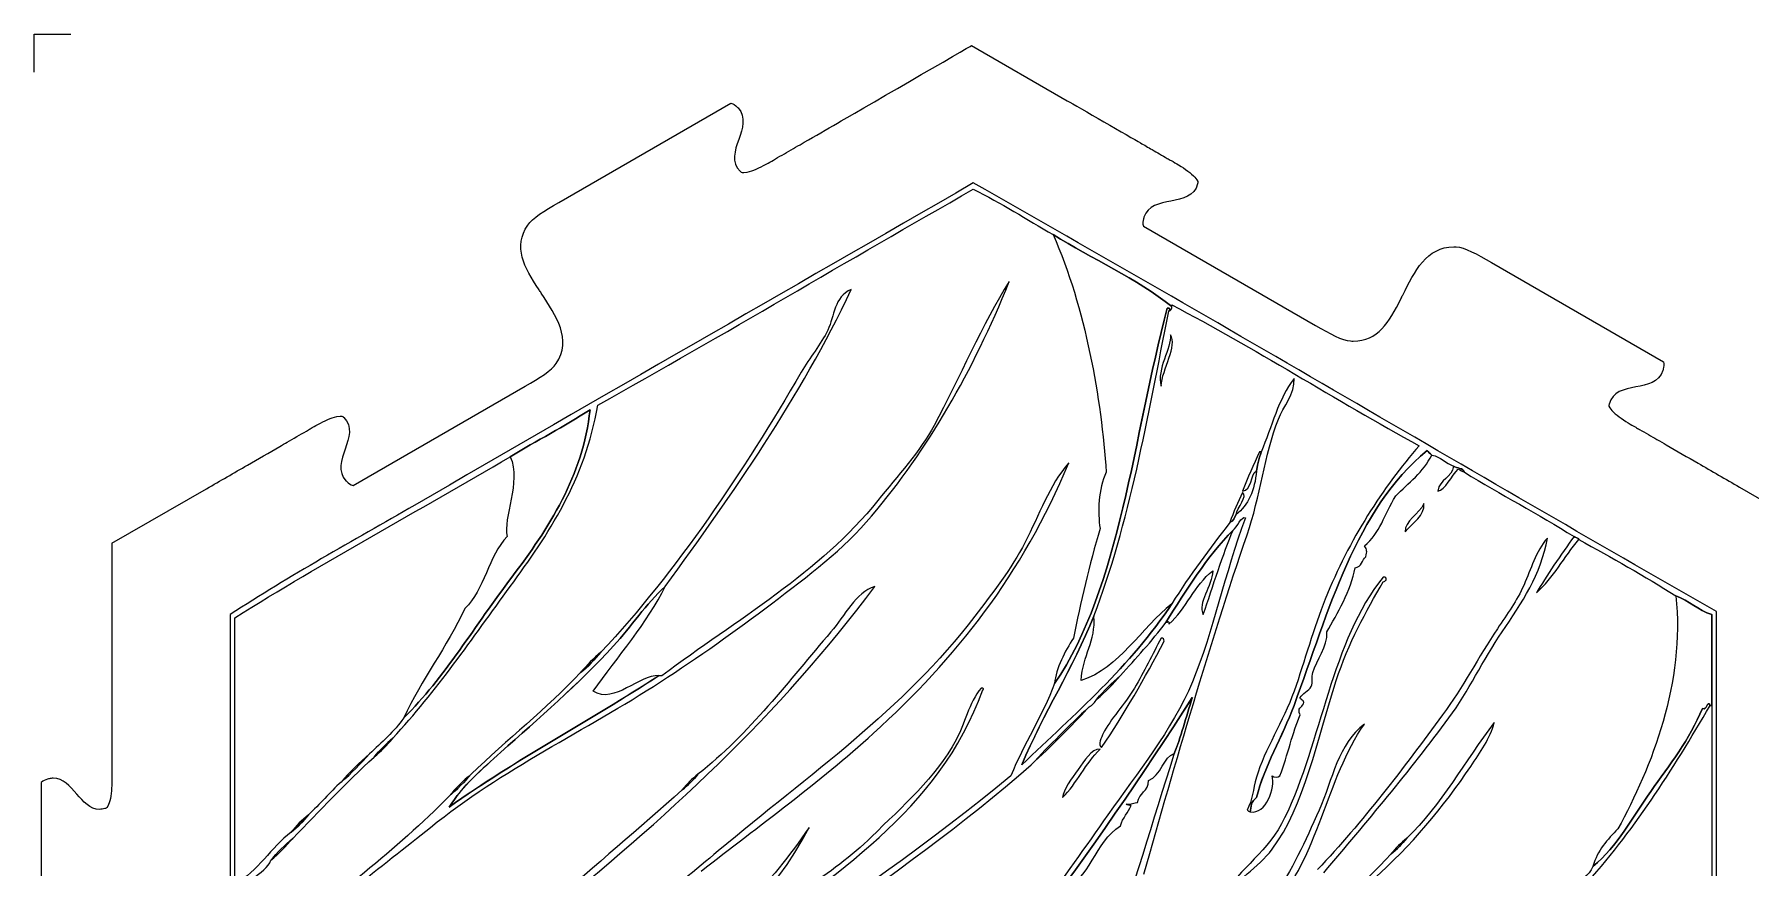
# Model space of a CAD drawing. Extents: x 6 to 396, y 3 to 221.
# Drawn here: x 6.1 to 192.7, y 130 to 220.7 of the extents above; entities that cross this region are included whole.
import ezdxf

# ---------------------------------------------------------------- set-up
doc = ezdxf.new("R2010")
doc.units = 0
doc.layers.get('0').update_dxf_attribs({"linetype": 'CONTINUOUS'})

msp = doc.modelspace()

# ---------------------------------------------------------------- linework, layer by layer
at = {"color": 7}
msp.add_lwpolyline([(6.0525, 216.519), (6.0525, 220.65225), (10.0155, 220.65225)], dxfattribs=at)
at = {"color": 1}
for points in [[(107.94975, 219.42675), (118.36275, 213.435)], [(63.06825, 202.36725), (63.06975, 202.3665), (81.783, 213.171)], [(126.63375, 199.80075), (145.3575, 188.991), (145.356, 188.991)], [(164.472, 195.84225), (164.48325, 195.8355), (164.48025, 195.8355), (183.18375, 185.0385), (183.18525, 185.03925)], [(40.72125, 171.57825), (59.433, 182.3835), (59.43375, 182.38275)], [(14.48175, 165.3075), (24.7725, 171.234), (24.777, 171.23325), (24.77775, 171.23325)], [(191.45475, 171.40425), (191.45625, 171.4035), (191.45625, 171.399), (201.56475, 165.558)]]:
    msp.add_lwpolyline(points, dxfattribs=at)
at = {"color": 7}
for points in [[(129.7485, 191.04675)], [(47.42025, 169.443)], [(27.858, 157.19625)], [(106.275, 143.928)], [(145.73775, 136.27425)], [(90.285, 134.40225)], [(140.63475, 132.021)], [(153.5625, 131.511)]]:
    msp.add_lwpolyline(points, close=True, dxfattribs=at)
at = {"color": 5}
for points in [[(128.55825, 182.37075)], [(137.403, 170.9745)], [(137.403, 170.80425)], [(158.6655, 170.9745)], [(157.134, 169.61325)], [(121.92375, 166.89225)], [(57.456, 166.04175)], [(173.9745, 165.70125)], [(129.408, 156.516)], [(128.898, 154.64475)], [(65.45025, 151.24275)], [(119.883, 150.39225)], [(124.1355, 150.90225)], [(66.81075, 149.202)], [(120.7335, 147.501)], [(45.03825, 144.099)], [(119.5425, 140.69625)], [(140.63475, 140.016)], [(39.42525, 139.335)], [(76.50675, 138.486)], [(51.16125, 137.805)], [(33.9825, 133.89225)], [(34.152, 133.212)], [(155.2635, 133.212)], [(178.227, 134.23275)]]:
    msp.add_lwpolyline(points, close=True, dxfattribs=at)
at = {"color": 2}
for points in [[(14.48325, 165.30975), (14.478, 153.249), (14.47575, 153.24825)], [(14.4795, 143.193), (14.47275, 143.193)], [(6.8025, 139.269), (6.8025, 117.663)], [(14.472, 139.28175), (14.47875, 139.28175)]]:
    msp.add_lwpolyline(points, dxfattribs=at)
at = {"color": 1}
for points in [[(93.38325, 211.00575), (94.80075, 211.82775), (107.95125, 219.426), (107.95125, 219.426)], [(81.783, 213.171), (82.065, 213.1215), (82.2885, 212.907), (82.4355, 212.76525)], [(82.4355, 212.76525), (82.49625, 212.7075), (82.545, 212.66175), (82.5765, 212.64525)], [(118.36275, 213.435), (119.475, 212.7945), (125.22525, 209.48025), (126.3285, 208.84275)], [(82.5765, 212.64525), (83.4765, 211.6335), (83.04975, 210.40125), (82.63725, 209.208)], [(89.7645, 208.9125), (90.95175, 209.5965), (92.18775, 210.3135), (93.38325, 211.00575)], [(82.63725, 209.208), (82.218, 207.99525), (81.78375, 206.7405), (82.803, 205.76175)], [(86.421, 206.98125), (86.5635, 207.06675), (86.70975, 207.15375), (86.862, 207.2415)], [(86.862, 207.2415), (87.516, 207.61725), (88.1925, 208.00725), (88.8195, 208.368)], [(88.8195, 208.368), (89.1525, 208.56), (89.472, 208.74375), (89.7645, 208.9125)], [(126.3285, 208.84275), (126.71475, 208.6185), (127.1445, 208.3695), (127.5945, 208.10925)], [(127.5945, 208.10925), (128.12625, 207.801), (128.685, 207.47775), (129.228, 207.162)], [(129.228, 207.162), (129.3765, 207.07575), (129.52425, 206.99475), (129.66525, 206.916)], [(82.803, 205.76175), (82.8255, 205.758), (82.83525, 205.743), (82.8495, 205.722)], [(82.8495, 205.722), (82.893, 205.65525), (82.962, 205.5435), (83.568, 205.665)], [(83.568, 205.665), (84.19725, 205.7925), (84.8745, 206.1315), (85.63125, 206.529)], [(85.63125, 206.529), (85.90425, 206.67225), (86.15625, 206.82225), (86.421, 206.98125)], [(129.66525, 206.916), (129.939, 206.76375), (130.197, 206.62125), (130.461, 206.454)], [(130.461, 206.454), (131.18325, 205.9965), (131.8155, 205.5795), (132.24075, 205.0995)], [(132.53925, 204.38925), (132.201, 203.0175), (130.8975, 202.76625), (129.63675, 202.52325)], [(132.24075, 205.0995), (132.64725, 204.639), (132.58575, 204.51975), (132.55125, 204.4485)], [(132.55125, 204.4485), (132.53925, 204.42675), (132.531, 204.41025), (132.53925, 204.38925)], [(59.69775, 199.914), (60.1875, 200.66625), (61.51425, 201.47025), (63.06825, 202.36725)], [(129.63675, 202.52325), (128.39775, 202.284), (127.1175, 202.0365), (126.69075, 200.75175)], [(60.92475, 192.87375), (59.2665, 195.37725), (58.122, 197.4855), (59.69775, 199.914)], [(126.65775, 200.5725), (126.609, 200.373), (126.53475, 200.0715), (126.63375, 199.80075)], [(126.69075, 200.75175), (126.693, 200.7165), (126.67725, 200.65275), (126.65775, 200.5725)], [(154.842, 192.29625), (156.1185, 194.87625), (157.4385, 197.5425), (160.39275, 197.5425)], [(160.39275, 197.5425), (160.479, 197.5425), (160.56675, 197.541), (160.656, 197.53575)], [(160.656, 197.53575), (161.54925, 197.4885), (162.91275, 196.74075), (164.472, 195.84225)], [(61.17525, 192.498), (61.092, 192.62325), (61.008, 192.7485), (60.92475, 192.87375)], [(62.80875, 184.83825), (64.52025, 187.479), (62.81925, 190.0305), (61.17525, 192.498)], [(154.63875, 191.8875), (154.70625, 192.02325), (154.7745, 192.15975), (154.842, 192.29625)], [(149.4495, 187.296), (152.133, 187.296), (153.3465, 189.291), (154.63875, 191.8875)], [(145.356, 188.991), (146.90625, 188.09625), (148.26225, 187.35225), (149.15475, 187.3035)], [(149.15475, 187.3035), (149.2545, 187.29825), (149.35275, 187.296), (149.4495, 187.296)], [(59.43375, 182.38275), (60.99, 183.28125), (62.31825, 184.08675), (62.80875, 184.83825)], [(183.18525, 185.03925), (183.28575, 184.764), (183.21075, 184.4595), (183.1605, 184.25775)], [(183.12675, 184.08075), (182.7, 182.7915), (181.4175, 182.544), (180.177, 182.304)], [(183.1605, 184.25775), (183.141, 184.17975), (183.126, 184.11675), (183.12675, 184.08075)], [(180.177, 182.304), (178.9185, 182.061), (177.618, 181.80975), (177.28125, 180.44475)], [(38.93325, 179.0835), (39.5325, 179.205), (39.60225, 179.0955), (39.64575, 179.0295)], [(177.2685, 180.3825), (177.23325, 180.31275), (177.17325, 180.19575), (177.5775, 179.739)], [(177.28125, 180.44475), (177.2895, 180.42375), (177.2805, 180.40425), (177.2685, 180.3825)], [(177.5775, 179.739), (178.00125, 179.259), (178.6335, 178.842), (179.35575, 178.386)], [(33.5595, 176.30925), (34.20825, 176.6835), (34.944, 177.1065), (35.643, 177.507)], [(35.643, 177.507), (35.78475, 177.59025), (35.9235, 177.67275), (36.05775, 177.753)], [(36.05775, 177.753), (36.3315, 177.91725), (36.59025, 178.07175), (36.873, 178.22025)], [(36.873, 178.22025), (37.6275, 178.617), (38.3025, 178.956), (38.93325, 179.0835)], [(39.64575, 179.0295), (39.65925, 179.00925), (39.67125, 178.99125), (39.693, 178.98825)], [(39.693, 178.98825), (40.7085, 178.01325), (40.27425, 176.76075), (39.85575, 175.5495)], [(179.35575, 178.386), (179.62425, 178.21575), (179.88675, 178.0695), (180.16725, 177.91425)], [(180.16725, 177.91425), (180.30375, 177.8385), (180.4455, 177.75975), (180.5895, 177.67725)], [(180.5895, 177.67725), (181.21725, 177.312), (181.86675, 176.9355), (182.47275, 176.58525)], [(29.21925, 173.8005), (30.3825, 174.474), (31.58325, 175.17075), (32.73825, 175.83525)], [(32.73825, 175.83525), (32.99475, 175.98375), (33.27075, 176.14275), (33.5595, 176.30925)], [(39.85575, 175.5495), (39.44325, 174.3555), (39.01425, 173.121), (39.91875, 172.1055)], [(182.47275, 176.58525), (182.83125, 176.3775), (183.174, 176.17875), (183.48825, 175.99725)], [(183.48825, 175.99725), (184.6185, 175.34325), (185.79825, 174.66525), (186.93975, 174.009)], [(24.77775, 171.23325), (26.271, 172.09125), (27.77025, 172.9605), (29.21925, 173.8005)], [(186.93975, 174.009), (188.415, 173.16), (189.9405, 172.28175), (191.45475, 171.40425)], [(39.91875, 172.1055), (39.951, 172.089), (39.9975, 172.044), (40.05825, 171.987)], [(40.05825, 171.987), (40.2075, 171.843), (40.43325, 171.627), (40.72125, 171.57825)], [(14.478, 165.3135), (14.4765, 165.31275), (14.47575, 165.3105), (14.47725, 165.309)], [(14.47725, 165.309), (14.478, 165.30825), (14.478, 165.3075), (14.4795, 165.3075)], [(14.4795, 165.3075), (14.48025, 165.3075), (14.481, 165.3075), (14.48175, 165.3075)]]:
    msp.add_open_spline(points, degree=3, dxfattribs=at)
at = {"color": 7}
for points in [[(108.1455, 204.48525), (87.89475, 192.79125), (67.467, 181.1145), (47.42025, 169.443)], [(67.3215, 180.3285), (81.066, 188.016), (94.485, 196.0305), (108.14475, 203.802)], [(108.14475, 203.802), (111.18225, 202.30275), (113.94375, 200.529), (116.82, 198.86925)], [(188.943, 157.8765), (161.919, 173.319), (135.2745, 189.14625), (108.1455, 204.48525)], [(116.82, 198.86925), (121.092, 196.224), (125.88525, 194.1), (129.7485, 191.04675)], [(74.63325, 160.59525), (82.011, 170.7375), (89.274, 180.996), (94.87575, 192.915)], [(94.87575, 192.915), (92.99325, 192.0885), (93.054, 190.014), (92.32425, 188.49225)], [(97.08825, 168.2505), (103.281, 175.63125), (108.03525, 183.83925), (112.05675, 193.7655)], [(112.05675, 193.7655), (109.119, 189.2025), (106.67325, 183.261), (103.8915, 178.116)], [(129.23775, 190.875), (125.52375, 176.898), (124.16025, 160.57125), (116.99025, 150.05025)], [(121.24275, 157.365), (125.1015, 167.28525), (127.101, 179.064), (129.40725, 190.5345)], [(129.40725, 190.5345), (129.59775, 190.7445), (129.555, 190.884), (129.23775, 190.875)], [(129.7485, 191.04675), (129.7485, 191.103), (129.7485, 191.16), (129.7485, 191.21625)], [(129.7485, 191.21625), (138.53925, 186.6255), (147.612, 180.84375), (156.624, 175.90725)], [(92.32425, 188.49225), (91.578, 186.9375), (90.345, 185.46525), (89.433, 183.9)], [(89.433, 183.9), (83.1375, 173.103), (75.9705, 162.33225), (67.65975, 153.45225)], [(143.016, 183.2205), (141.33225, 181.0485), (140.59425, 177.93), (139.44375, 175.2255)], [(141.315, 178.79775), (141.8355, 180.14475), (143.1345, 181.54125), (143.016, 183.2205)], [(57.795, 160.596), (61.8945, 166.20825), (65.9415, 172.17825), (67.3215, 180.3285)], [(57.79575, 174.717), (60.66225, 176.4435), (63.68475, 178.014), (66.471, 179.81925)], [(66.471, 179.81925), (65.71875, 172.67775), (61.95825, 166.8645), (57.966, 161.619)], [(103.8915, 178.116), (102.378, 175.31625), (99.88125, 172.58775), (97.76775, 169.9515)], [(137.913, 166.2105), (139.34775, 170.394), (139.806, 174.894), (141.315, 178.79775)], [(156.624, 175.90725), (152.69925, 171.42), (149.01075, 165.70725), (146.418, 159.237)], [(27.858, 157.19625), (37.56225, 163.311), (47.856, 168.83775), (57.79575, 174.717)], [(97.25775, 144.60675), (106.2855, 152.80575), (113.46225, 161.8875), (118.52025, 174.0345)], [(118.52025, 174.0345), (116.39325, 171.603), (115.30725, 168.3735), (113.757, 165.35925)], [(139.44375, 175.2255), (139.21425, 174.5655), (138.99075, 173.517), (138.93375, 173.18475)], [(143.01675, 147.6705), (146.8275, 158.00475), (149.68125, 168.945), (157.476, 175.39725)], [(157.476, 175.39725), (157.64175, 175.22325), (157.812, 175.053), (157.986, 174.8865)], [(157.986, 174.8865), (159.01875, 174.72975), (159.4755, 173.9955), (160.36725, 173.69625)], [(160.36725, 173.69625), (160.73475, 173.4405), (161.42475, 173.50725), (161.5575, 173.016)], [(138.93375, 173.18475), (138.75825, 171.0345), (138.00825, 169.461), (136.722, 168.42075)], [(161.5575, 173.016), (165.47625, 170.64), (169.566, 168.43575), (173.4645, 166.04175)], [(97.76775, 169.9515), (91.45575, 162.075), (82.437, 157.00575), (74.29425, 150.9)], [(47.42025, 169.443), (40.692, 165.52575), (33.828, 161.81925), (27.348, 157.53675)], [(86.20125, 158.72475), (90.20175, 161.76525), (94.059, 164.64), (97.08825, 168.2505)], [(137.7435, 168.081), (135.40425, 161.8755), (134.3055, 155.823), (131.96025, 150.2205)], [(136.722, 168.42075), (136.55025, 168.0825), (136.428, 167.69475), (136.04175, 167.571)], [(136.38225, 166.7205), (136.8585, 167.04375), (137.27775, 168.3135), (137.7435, 168.081)], [(126.68625, 129.2985), (130.1115, 141.387), (133.88175, 154.4535), (137.913, 166.2105)], [(129.06825, 156.68475), (131.32425, 160.21275), (133.521, 163.7985), (136.38225, 166.7205)], [(136.04175, 167.571), (133.88175, 164.685), (131.64525, 161.874), (129.74775, 158.7255)], [(113.757, 165.35925), (112.29675, 162.51825), (110.2425, 159.885), (108.31425, 157.36425)], [(165.63975, 155.664), (167.7465, 158.76675), (169.89825, 161.955), (170.5725, 165.87)], [(170.5725, 165.87), (169.25625, 164.373), (168.78975, 162.48075), (168.02175, 160.767)], [(173.4645, 166.04175), (173.6025, 165.8955), (173.93025, 165.9405), (173.97525, 165.70125)], [(173.97525, 165.70125), (177.58125, 163.75125), (181.116, 161.7285), (184.52175, 159.5775)], [(45.0375, 144.09675), (49.77, 149.241), (53.667, 154.94475), (57.795, 160.596)], [(57.966, 161.619), (54.00825, 156.417), (50.6415, 150.669), (46.22925, 146.31)], [(61.026, 124.36425), (74.484, 135.11625), (87.1305, 146.68125), (97.42725, 160.59525)], [(69.02025, 154.1325), (70.9605, 156.25425), (72.56475, 158.69475), (74.63325, 160.59525)], [(97.42725, 160.59525), (95.3505, 159.94725), (94.1865, 157.422), (92.664, 155.6625)], [(152.71275, 161.619), (147.08475, 154.719), (146.02575, 143.7465), (141.99675, 135.42375)], [(147.60975, 150.39225), (148.9095, 154.407), (150.8715, 157.947), (152.71275, 161.10825)], [(153.0525, 161.27925), (153.03375, 161.4855), (153.00225, 161.682), (152.71275, 161.619)], [(152.71275, 161.10825), (152.883, 161.10825), (152.91525, 161.24625), (153.0525, 161.27925)], [(168.02175, 160.767), (167.2395, 159.02175), (166.2135, 157.6275), (165.12975, 156.0045)], [(74.124, 150.21975), (78.21375, 152.8755), (82.32525, 155.7795), (86.20125, 158.72475)], [(129.74775, 158.7255), (125.25, 151.9395), (119.1765, 146.73), (113.418, 141.2055)], [(146.418, 159.237), (145.1715, 156.126), (144.19425, 152.5425), (143.016, 149.202)], [(184.52175, 159.5775), (185.98125, 159.0525), (186.95175, 158.0385), (188.43375, 157.53675)], [(27.348, 157.53675), (27.348, 126.5775), (27.348, 95.6205), (27.348, 64.662)], [(27.85725, 128.2785), (27.858, 137.91825), (27.858, 147.55725), (27.858, 157.19625)], [(108.31425, 157.36425), (100.557, 147.225), (90.31275, 140.10675), (80.418, 131.84925)], [(113.418, 141.2055), (115.773, 146.8455), (118.953, 151.659), (121.24275, 157.365)], [(188.43375, 157.53675), (188.43375, 154.24725), (188.43375, 150.95925), (188.43375, 147.6705)], [(188.943, 64.3215), (188.943, 95.5065), (188.943, 126.6915), (188.943, 157.8765)], [(92.664, 155.6625), (88.15125, 150.44775), (83.7495, 144.516), (78.2055, 140.18325)], [(124.1355, 150.9015), (125.81775, 152.7915), (127.55175, 154.62975), (129.06825, 156.68475)], [(165.12975, 156.0045), (163.059, 152.90325), (161.36025, 149.634), (159.17625, 146.64825)], [(159.8565, 146.30925), (161.979, 149.19375), (163.5405, 152.5725), (165.63975, 155.664)], [(56.7735, 142.56525), (60.85725, 146.22975), (65.21175, 149.9655), (69.02025, 154.1325)], [(67.65975, 153.45225), (66.99375, 152.64375), (66.25725, 151.9065), (65.448, 151.24125)], [(65.448, 151.24125), (61.73925, 147.29625), (57.43425, 143.94525), (53.54175, 140.184)], [(49.119, 134.4), (56.93775, 140.73375), (66.02475, 144.96), (74.124, 150.21975)], [(73.95375, 150.9), (66.4695, 146.02425), (58.38525, 141.7485), (51.15975, 136.611)], [(74.29425, 150.9), (74.181, 150.9), (74.067, 150.9), (73.95375, 150.9)], [(82.8015, 121.47525), (92.56875, 129.114), (104.487, 136.077), (109.167, 149.37075)], [(108.99675, 149.541), (107.6835, 148.0035), (107.15475, 145.55325), (106.275, 143.928)], [(109.167, 149.37075), (109.3455, 149.3805), (109.3005, 149.589), (108.99675, 149.541)], [(116.99025, 150.05025), (115.6425, 146.466), (113.6505, 143.52375), (112.227, 140.0145)], [(121.584, 148.35075), (122.364, 149.27175), (123.21375, 150.12225), (124.1355, 150.9015)], [(131.96025, 150.2205), (129.7335, 144.903), (125.9685, 140.33775), (122.77425, 135.762)], [(140.63475, 132.021), (144.144, 136.68825), (145.55475, 144.04725), (147.60975, 150.39225)], [(96.0675, 100.5525), (109.0515, 115.52175), (121.074, 131.45175), (131.95875, 148.521)], [(114.44025, 141.20625), (116.4675, 143.37525), (118.56525, 145.47225), (120.73425, 147.50025)], [(120.73425, 147.50025), (121.08975, 147.711), (121.37325, 147.99525), (121.584, 148.35075)], [(131.95875, 148.521), (131.29125, 146.40975), (130.71975, 144.20325), (129.91725, 142.227)], [(143.016, 149.202), (141.8595, 145.92075), (139.81875, 142.8915), (138.9345, 139.8465)], [(138.93525, 137.63475), (139.7985, 141.10275), (141.75225, 144.24), (143.01675, 147.6705)], [(174.486, 127.938), (179.7975, 133.79625), (184.164, 140.60025), (188.26425, 147.6705)], [(188.26425, 147.6705), (187.905, 148.28625), (187.9695, 147.078), (187.41375, 147.33)], [(188.43375, 147.6705), (188.43375, 122.4945), (188.43375, 97.3215), (188.43375, 72.1455)], [(46.22925, 146.31), (45.16275, 144.825), (43.8195, 143.61675), (42.4875, 142.39725)], [(140.80575, 125.89725), (145.63575, 131.007), (146.52375, 139.77075), (150.67125, 145.62975)], [(159.17625, 146.64825), (154.90275, 140.8065), (150.4935, 135.00825), (145.56825, 129.8085)], [(150.67125, 145.62975), (147.825, 143.56425), (147.20625, 139.55475), (145.73775, 136.27425)], [(146.24925, 129.46875), (150.8955, 134.9685), (155.5515, 140.45475), (159.8565, 146.30925)], [(164.78925, 145.80075), (161.577, 141.6435), (159.04125, 136.806), (155.2635, 133.2135)], [(162.23775, 141.0375), (163.24575, 142.54275), (164.34525, 144.09675), (164.78925, 145.80075)], [(187.41375, 147.33), (186.04575, 143.98725), (183.813, 141.15825), (181.80075, 138.315)], [(42.996, 142.05525), (43.605, 142.806), (44.286, 143.487), (45.0375, 144.09675)], [(78.54675, 129.63825), (84.828, 134.55075), (91.422, 139.30725), (97.25775, 144.60675)], [(106.275, 143.928), (104.0115, 139.74825), (100.46775, 136.73325), (97.08975, 133.3815)], [(34.1505, 133.20975), (37.086, 136.1715), (39.91125, 139.2435), (42.996, 142.05525)], [(42.4875, 142.39725), (41.53725, 141.306), (40.5165, 140.28525), (39.42525, 139.335)], [(51.15975, 136.611), (52.58175, 138.89925), (54.72675, 140.72925), (56.7735, 142.56525)], [(129.91725, 142.227), (125.4435, 127.87725), (121.09875, 113.397), (115.2885, 100.383)], [(53.54175, 140.184), (52.8195, 139.31925), (52.02525, 138.52575), (51.15975, 137.80275)], [(112.227, 140.0145), (94.8645, 125.51175), (74.09475, 114.41625), (59.1555, 97.4895)], [(67.662, 105.315), (82.116, 118.4175), (99.79275, 128.29725), (114.44025, 141.20625)], [(78.2055, 140.18325), (77.70975, 139.545), (77.14275, 138.978), (76.5045, 138.483)], [(151.69125, 128.79), (155.6535, 132.321), (159.29325, 136.641), (162.23775, 141.0375)], [(39.42525, 139.335), (38.16675, 138.21225), (37.08525, 136.9125), (35.853, 135.76275)], [(76.5045, 138.483), (67.09725, 130.0785), (57.4395, 122.29575), (48.2685, 113.64825)], [(138.9345, 139.8465), (138.54675, 138.51375), (138.525, 137.3805), (137.91375, 136.27425)], [(181.80075, 138.315), (179.81625, 135.51225), (178.194, 132.33225), (175.506, 130.14975)], [(51.15975, 137.80275), (45.40575, 131.877), (38.595, 127.008), (32.4495, 121.47375)], [(137.91375, 136.27425), (138.05175, 136.242), (138.08325, 136.10325), (138.25425, 136.104)], [(138.25425, 136.104), (138.30975, 136.5645), (138.357, 137.28525), (138.93525, 137.63475)], [(145.73775, 136.27425), (144.2355, 132.91425), (142.76925, 129.60525), (140.805, 126.91875)], [(32.4495, 120.45225), (37.527, 125.52975), (43.77675, 130.07325), (49.119, 134.4)], [(35.853, 135.76275), (35.30025, 135.06825), (34.677, 134.44425), (33.98175, 133.8915)], [(53.7135, 102.594), (64.59975, 113.8215), (82.767, 119.24025), (90.285, 134.40225)], [(90.285, 134.40225), (86.16, 128.22525), (81.14325, 123.2175), (74.976, 119.09325)], [(122.77425, 135.762), (117.909, 128.7915), (113.025, 122.09325), (107.6355, 115.52025)], [(141.99675, 135.42375), (140.25525, 131.8275), (137.205, 129.984), (135.192, 126.91875)], [(33.98175, 133.8915), (31.73325, 132.22725), (30.43725, 129.61125), (27.85725, 128.2785)], [(31.76925, 130.8285), (32.49225, 131.694), (33.28575, 132.4875), (34.1505, 133.20975)], [(97.08975, 133.3815), (92.7585, 129.08475), (87.04125, 126.50325), (82.8015, 121.47525)], [(155.2635, 133.2135), (154.76775, 132.57375), (154.20075, 132.00675), (153.5625, 131.511)], [(27.8565, 126.9165), (28.31175, 128.322), (31.2585, 129.3135), (31.76925, 130.8285)], [(80.418, 131.84925), (75.4335, 127.68975), (70.362, 123.48375), (64.93875, 119.94225)], [(153.5625, 131.511), (147.24075, 124.79175), (140.03925, 118.95225), (133.1505, 112.80075)], [(135.192, 126.91875), (136.7685, 128.58525), (139.12125, 130.0065), (140.63475, 132.021)], [(175.506, 130.14975), (175.0935, 129.0885), (174.01875, 128.68875), (173.46525, 127.7685)]]:
    msp.add_open_spline(points, degree=3, dxfattribs=at)
at = {"color": 5}
for points in [[(129.74775, 191.0475), (125.8845, 194.10075), (121.09125, 196.2255), (116.82, 198.87225)], [(116.82, 198.87225), (120.33675, 190.92525), (122.0715, 180.96975), (122.60325, 173.01675)], [(116.99025, 150.0525), (124.16025, 160.57275), (125.52375, 176.90025), (129.23775, 190.87725)], [(129.23775, 190.87725), (129.555, 190.88625), (129.59775, 190.74675), (129.40725, 190.53675)], [(129.40725, 190.53675), (129.621, 190.6065), (129.75525, 190.75575), (129.74775, 191.0475)], [(129.57825, 187.98375), (129.6945, 186.4095), (128.0445, 184.33275), (128.55825, 182.37075)], [(128.55825, 182.37075), (128.667, 184.27425), (130.404, 186.78975), (129.57825, 187.98375)], [(66.47025, 179.82), (63.684, 178.01475), (60.6615, 176.44425), (57.795, 174.71775)], [(57.96525, 161.61975), (61.9575, 166.86525), (65.718, 172.6785), (66.47025, 179.82)], [(57.795, 174.71775), (59.03025, 171.91575), (56.96325, 168.06825), (57.456, 166.04175)], [(139.27425, 175.227), (138.60375, 173.856), (138.00675, 172.41075), (137.403, 170.9745)], [(138.9345, 173.18625), (138.99075, 173.5185), (139.215, 174.567), (139.4445, 175.227)], [(139.4445, 175.227), (139.38825, 175.227), (139.33125, 175.227), (139.27425, 175.227)], [(157.476, 175.3965), (149.68125, 168.94425), (146.8275, 158.00475), (143.01675, 147.66975)], [(154.074, 170.46375), (155.4465, 171.86925), (157.086, 173.00925), (157.986, 174.88575)], [(157.986, 174.88575), (157.812, 175.05225), (157.64175, 175.2225), (157.476, 175.3965)], [(160.36725, 173.6955), (160.203, 172.386), (158.79825, 172.3155), (158.6655, 170.9745)], [(161.5575, 173.01525), (161.42475, 173.50575), (160.73475, 173.439), (160.36725, 173.6955)], [(122.60325, 173.01675), (121.707, 171.22575), (121.68075, 168.68025), (121.92375, 166.89225)], [(137.403, 170.9745), (138.51375, 171.111), (138.18675, 172.6845), (138.9345, 173.18625)], [(158.6655, 170.9745), (159.45, 171.042), (160.14675, 172.6665), (160.87725, 173.35575)], [(160.87725, 173.35575), (161.12925, 173.26725), (161.3055, 173.10375), (161.5575, 173.01525)], [(137.403, 170.80425), (136.905, 169.7715), (136.44, 168.705), (136.0425, 167.5725)], [(136.72275, 168.42225), (136.806, 169.176), (138.0615, 170.42775), (137.403, 170.80425)], [(150.67125, 165.02025), (152.37525, 166.3875), (152.8305, 168.40575), (154.074, 170.46375)], [(136.0425, 167.5725), (136.42875, 167.69625), (136.551, 168.084), (136.72275, 168.42225)], [(157.134, 169.61325), (156.6585, 168.4815), (154.99875, 167.69325), (155.09325, 166.551)], [(155.09325, 166.551), (155.81475, 167.42025), (157.335, 168.39), (157.134, 169.61325)], [(121.92375, 166.89225), (120.753, 163.0035), (119.814, 158.8095), (119.03175, 154.98525)], [(136.38225, 166.722), (133.521, 163.8), (131.32425, 160.21425), (129.06825, 156.68625)], [(133.1505, 157.53675), (134.178, 160.61475), (135.33225, 164.2005), (136.38225, 166.722)], [(57.456, 166.04175), (55.416, 163.94325), (55.0185, 160.20075), (52.863, 158.217)], [(150.8415, 163.83), (150.94725, 164.48925), (150.9825, 164.5305), (150.67125, 165.02025)], [(173.46375, 166.04175), (172.0815, 164.13525), (170.39025, 161.631), (169.3815, 159.918)], [(169.3815, 159.918), (171.23775, 161.52), (172.37025, 163.8465), (173.9745, 165.70125)], [(173.9745, 165.70125), (173.9295, 165.9405), (173.60175, 165.8955), (173.46375, 166.04175)], [(146.589, 155.66475), (147.69225, 157.61475), (149.2395, 160.1685), (149.65125, 162.63975)], [(149.65125, 162.63975), (150.40725, 162.67575), (150.351, 163.527), (150.8415, 163.83)], [(46.2285, 146.31075), (50.6415, 150.66975), (54.0075, 156.41775), (57.96525, 161.61975)], [(66.81075, 149.202), (69.453, 152.89125), (72.7425, 156.714), (74.6355, 160.59825)], [(74.6355, 160.59825), (72.567, 158.69775), (70.96275, 156.25725), (69.0225, 154.1355)], [(129.408, 156.516), (131.29425, 158.145), (132.18675, 160.76775), (134.17125, 162.29925)], [(134.17125, 162.29925), (134.12475, 160.60575), (132.47325, 158.835), (133.1505, 157.53675)], [(113.41875, 141.207), (119.17725, 146.7315), (125.25075, 151.941), (129.7485, 158.727)], [(129.7485, 158.727), (126.39075, 156.129), (123.9975, 151.66575), (119.883, 150.39225)], [(184.52175, 159.5775), (185.56575, 150.2355), (181.92, 140.96325), (178.227, 134.23275)], [(188.43375, 157.53675), (186.95175, 158.0385), (185.98125, 159.0525), (184.52175, 159.5775)], [(52.863, 158.217), (50.895, 154.005), (48.186, 150.5325), (46.2285, 146.31075)], [(121.2435, 157.3665), (118.9545, 151.66125), (115.77375, 146.847), (113.41875, 141.207)], [(119.883, 150.39225), (120.00825, 153.1875), (121.515, 154.61625), (121.2435, 157.3665)], [(129.06825, 156.68625), (129.282, 156.723), (129.4155, 156.951), (129.408, 156.516)], [(188.43375, 147.6705), (188.43375, 150.95925), (188.43375, 154.24725), (188.43375, 157.53675)], [(119.03175, 154.98525), (118.149, 153.60075), (117.09, 151.674), (116.99025, 150.0525)], [(128.5575, 154.9845), (127.63125, 153.20775), (126.7485, 151.3455), (125.6655, 149.54175)], [(128.898, 154.64475), (128.8785, 154.8525), (128.847, 155.0475), (128.5575, 154.9845)], [(145.0575, 151.24275), (145.45425, 152.64525), (146.697, 154.02375), (146.589, 155.66475)], [(69.0225, 154.1355), (65.214, 149.9685), (60.8595, 146.23275), (56.77575, 142.56825)], [(65.45025, 151.24275), (66.2595, 151.90875), (66.996, 152.646), (67.662, 153.45375)], [(67.662, 153.45375), (66.85425, 152.78775), (66.117, 152.0505), (65.45025, 151.24275)], [(122.094, 143.07825), (124.5645, 146.73075), (126.792, 150.627), (128.898, 154.64475)], [(144.88725, 149.712), (145.113, 150.16725), (144.91725, 150.74475), (145.0575, 151.24275)], [(51.162, 136.614), (58.38675, 141.7515), (66.47175, 146.0265), (73.956, 150.903)], [(73.956, 150.903), (71.799, 151.04475), (69.1605, 147.75), (66.81075, 149.202)], [(124.1355, 150.90225), (123.21375, 150.123), (122.364, 149.2725), (121.584, 148.3515)], [(121.584, 148.3515), (122.505, 149.13075), (123.35625, 149.98125), (124.1355, 150.90225)], [(125.6655, 149.54175), (124.59825, 147.76125), (123.051, 146.1735), (122.2635, 144.609)], [(143.697, 148.521), (143.8905, 148.98), (144.65025, 149.23125), (144.88725, 149.712)], [(131.961, 148.52025), (121.07625, 131.451), (109.053, 115.52175), (96.06975, 100.55175)], [(120.7335, 147.501), (118.5645, 145.473), (116.46675, 143.376), (114.4395, 141.207)], [(114.4395, 141.207), (116.6085, 143.2335), (118.70625, 145.33125), (120.7335, 147.501)], [(129.9195, 142.22625), (130.722, 144.2025), (131.2935, 146.409), (131.961, 148.52025)], [(143.01675, 147.66975), (141.75225, 144.23925), (139.7985, 141.10125), (138.93525, 137.634)], [(143.697, 146.64975), (143.304, 147.37725), (143.85075, 147.456), (144.0375, 147.84)], [(144.0375, 147.84), (144.249, 148.27575), (143.592, 148.2705), (143.697, 148.521)], [(187.413, 147.33), (187.96875, 147.078), (187.90425, 148.28625), (188.2635, 147.6705)], [(188.2635, 147.6705), (188.31975, 147.6705), (188.37675, 147.6705), (188.43375, 147.6705)], [(141.48525, 140.016), (142.362, 142.3335), (142.8345, 144.68475), (143.697, 146.64975)], [(181.8, 138.315), (183.81225, 141.15825), (186.045, 143.98725), (187.413, 147.33)], [(45.03825, 144.099), (44.28675, 143.48925), (43.60575, 142.80825), (42.99675, 142.0575)], [(42.99675, 142.0575), (43.749, 142.6665), (44.42925, 143.34675), (45.03825, 144.099)], [(122.2635, 144.609), (122.08875, 144.26175), (121.66125, 143.35875), (122.094, 143.07825)], [(39.42525, 139.335), (40.5165, 140.28525), (41.53725, 141.30525), (42.4875, 142.39725)], [(42.4875, 142.39725), (41.3955, 141.44775), (40.37475, 140.427), (39.42525, 139.335)], [(56.77575, 142.56825), (54.729, 140.73225), (52.584, 138.90225), (51.162, 136.614)], [(117.8415, 137.63475), (119.41125, 139.18275), (120.33525, 141.37725), (121.92375, 142.908)], [(121.92375, 142.908), (120.97725, 142.962), (120.18525, 141.597), (119.5425, 140.69625)], [(127.197, 139.50525), (128.52075, 139.94175), (128.92125, 142.20225), (129.9195, 142.3965)], [(129.9195, 142.3965), (129.9195, 142.34025), (129.9195, 142.28325), (129.9195, 142.22625)], [(51.16125, 137.805), (52.02675, 138.52725), (52.82025, 139.3215), (53.54325, 140.18625)], [(53.54325, 140.18625), (52.67925, 139.46325), (51.885, 138.66975), (51.16125, 137.805)], [(76.50675, 138.486), (77.145, 138.981), (77.712, 139.54875), (78.20775, 140.18625)], [(78.20775, 140.18625), (77.5695, 139.6905), (77.0025, 139.1235), (76.50675, 138.486)], [(119.5425, 140.69625), (118.8315, 139.6995), (117.97725, 138.5265), (117.8415, 137.63475)], [(138.25425, 136.10325), (139.9725, 135.729), (141.02925, 138.783), (140.63475, 140.016)], [(140.63475, 140.016), (140.85825, 139.79775), (141.26175, 139.79775), (141.48525, 140.016)], [(126.00675, 137.12475), (126.1575, 138.16425), (127.218, 138.2955), (127.197, 139.50525)], [(175.50525, 130.14975), (178.1925, 132.33225), (179.8155, 135.51225), (181.8, 138.315)], [(124.13625, 134.5725), (124.3965, 135.44625), (124.96425, 136.0125), (125.3265, 136.7835)], [(124.8165, 136.9545), (125.36925, 136.8555), (125.60775, 137.07), (126.00675, 137.12475)], [(125.3265, 136.7835), (125.12625, 136.8105), (124.84275, 136.755), (124.8165, 136.9545)], [(138.93525, 137.634), (138.357, 137.2845), (138.30975, 136.56375), (138.25425, 136.10325)], [(33.9825, 133.89225), (34.67775, 134.44425), (35.301, 135.069), (35.85375, 135.7635)], [(35.85375, 135.7635), (35.1585, 135.21075), (34.5345, 134.5875), (33.9825, 133.89225)], [(117.67275, 127.42875), (120.9315, 128.706), (121.35525, 132.819), (124.13625, 134.5725)], [(34.152, 133.212), (33.28725, 132.48975), (32.49375, 131.69625), (31.77075, 130.83075)], [(31.77075, 130.83075), (32.6355, 131.55375), (33.429, 132.3465), (34.152, 133.212)], [(155.2635, 133.212), (154.62525, 132.717), (154.05825, 132.14925), (153.5625, 131.511)], [(153.5625, 131.511), (154.20075, 132.00675), (154.76775, 132.57375), (155.2635, 133.212)], [(178.227, 134.23275), (177.102, 133.08975), (176.01825, 131.90475), (175.50525, 130.14975)]]:
    msp.add_open_spline(points, degree=3, dxfattribs=at)
at = {"color": 2}
for points in [[(14.4765, 165.30975), (14.4765, 165.3135), (14.48325, 165.3135), (14.48325, 165.30975)], [(14.47575, 153.24825), (14.472, 151.5585), (14.475, 149.856), (14.478, 148.20975)], [(14.478, 148.20975), (14.4795, 146.8365), (14.48175, 145.41675), (14.48025, 144.054)], [(14.48025, 144.054), (14.48025, 143.78325), (14.4795, 143.49375), (14.4795, 143.193)], [(14.47275, 143.193), (14.47125, 142.4175), (14.47125, 141.53925), (14.46825, 140.7045)], [(14.46825, 140.7045), (14.469, 140.535), (14.47125, 140.37075), (14.4735, 140.211)], [(14.4735, 140.211), (14.47875, 139.896), (14.484, 139.5975), (14.472, 139.28175)], [(7.485, 139.63425), (7.28625, 139.57725), (6.98925, 139.491), (6.8025, 139.269)], [(7.656, 139.695), (7.626, 139.67475), (7.56375, 139.6575), (7.485, 139.63425)], [(8.097, 139.7415), (7.956, 139.7415), (7.809, 139.72575), (7.656, 139.695)], [(10.66275, 138.02925), (9.9315, 138.87225), (9.1785, 139.7415), (8.097, 139.7415)], [(14.47875, 139.28175), (14.445, 138.429), (14.4, 137.673), (14.19525, 137.064)], [(13.14075, 136.362), (12.108, 136.362), (11.37525, 137.208), (10.66275, 138.02925)], [(13.7295, 136.44975), (13.5225, 136.38975), (13.326, 136.362), (13.14075, 136.362)], [(13.78575, 136.47), (13.761, 136.4685), (13.74375, 136.467), (13.7295, 136.44975)], [(14.19525, 137.064), (13.9995, 136.482), (13.86675, 136.4745), (13.78575, 136.47)]]:
    msp.add_open_spline(points, degree=3, dxfattribs=at)

doc.saveas('drawing.dxf')
